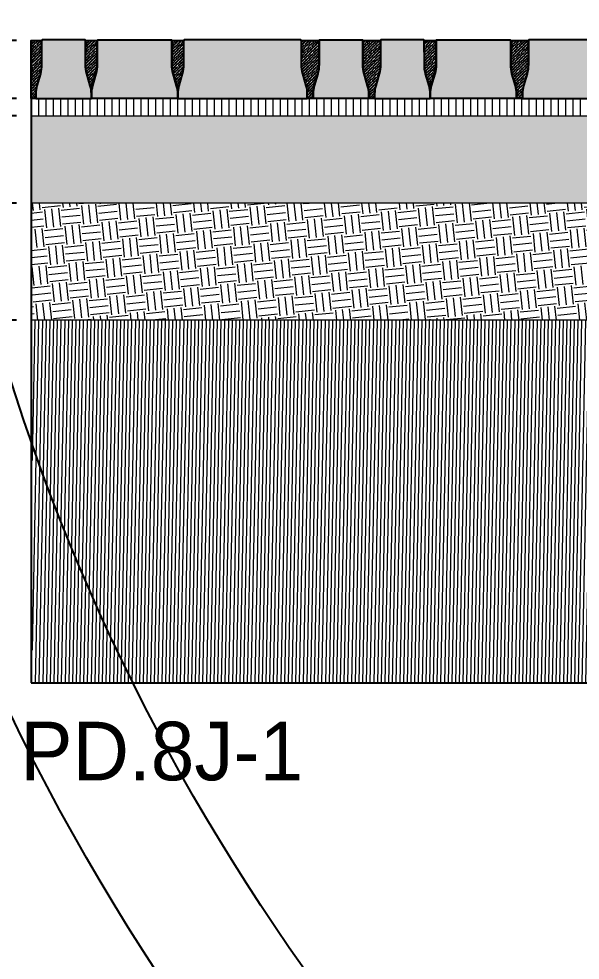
# Model space of a CAD drawing. Header units: metres. Extents: x -325 to 301, y -147 to 149.
# Drawn here: x 92.944 to 93.902, y 28.906 to 30.514 of the extents above; entities that cross this region are included whole.
import ezdxf

# ---------------------------------------------------------------- set-up
doc = ezdxf.new("R2010")
doc.units = ezdxf.units.M
doc.layers.get('Defpoints').update_dxf_attribs({"lineweight": 13})
for name, color, linetype, plot in [('-aux', 50, 'Continuous', False), ('-AUX-QAD', 5, 'Continuous', False), ('02-L-AUX', 2, 'Continuous', False)]:
    doc.layers.add(name, color=color, linetype=linetype, plot=plot)
doc.layers.add('0-TX-1_25', color=7, linetype='Continuous', true_color=0x3f4f7f)
doc.layers.add('EIT_3 TR sorra', color=7, linetype='Continuous', true_color=0xd8ceb0)
for name, color, linetype, lineweight, true_color in [('03-TR-Paviment_05_Open Joint Precast Pavements', 7, 'Continuous', 5, 0xb3b3b3), ('3-TR sorra granitica', 7, 'Continuous', 0, 0xf2dac9), ('3-TR tot_u', 7, 'Continuous', 5, 0x787878)]:
    doc.layers.add(name, color=color, linetype=linetype, lineweight=lineweight, true_color=true_color)
for name, color, linetype, lineweight in [('1-CM', 7, 'Continuous', 0), ('3-TR Seleccionat', 44, 'Continuous', 0), ('3-TR Tot-u', 37, 'Continuous', 0)]:
    doc.layers.add(name, color=color, linetype=linetype, lineweight=lineweight)
doc.layers.add('1-L- kodolé', color=7, linetype='Continuous')
doc.layers.add('1-SECCIÓ', color=1, linetype='Continuous')
doc.styles.get("Standard").update_dxf_attribs({"font": 'arial.ttf'})
doc.styles.add('x-llegenda materials$0$ENGRAVERS', font='TT0586M.TTF')
doc.dimstyles.new('ISO-25', dxfattribs={"dimtxt": 0.1, "dimasz": 0.1, "dimexe": 0.1, "dimexo": 0.1, "dimgap": 0.1, "dimtad": 1, "dimdec": 0, "dimlfac": 100, "dimzin": 9, "dimtxsty": 'Standard', "dimblk": 'OBLIQUE', "dimcen": 0.1, "dimadec": 0, "dimazin": 0, "dimtfac": 1, "dimtdec": 0, "dimtmove": 0, "dimatfit": 3, "dimldrblk": 'OBLIQUE', "dimfxl": 1, "dimarcsym": 0})
pattern_1 = [(44.44704254352422, (64.88040126517986, -39.8464699329804), (0.001874050511207277, 0.006619192748027979), [0.008532812500000066, -0.001706562500000014, 0, -0.001706562500000014])]
pattern_2 = [(44.44704254352422, (64.3017472128504, -39.84661633825581), (0.001874050511207277, 0.006619192748027979), [0.008532812500000065, -0.001706562500000014, 0, -0.001706562500000014])]

# ---------------------------------------------------------------- blocks, each defined once
blk = doc.blocks.new('_Oblique')
at = {"color": 0, "lineweight": -2}
blk.add_line((-0.499999999995058, -0.4999999998130015), (0.500000000028669, 0.500000000163238), dxfattribs=at)
blk = doc.blocks.new('*D1507')
at = {"layer": '0-TX-1_25', "color": 0, "lineweight": -2, "transparency": 16777216}
for p, q in [((125.070910250361, 30.37956520640337), (124.9762901443603, 30.37956520640337)), ((125.0012901443603, 30.37956520640337), (125.0012901443603, 30.22880486568642)), ((124.9012901443603, 30.22880486568642), (125.0262901443603, 30.22880486568642))]:
    blk.add_line(p, q, dxfattribs=at)
at = {"layer": 'Defpoints', "color": 0, "transparency": 16777216}
for p in [(125.095910250361, 30.37956520640337), (22.7212616783194, 30.2288048656864), (125.0012901443603, 30.22880486568642)]:
    blk.add_point(p, dxfattribs=at)
at = {"layer": '0-TX-1_25', "color": 0, "lineweight": -2, "transparency": 16777216, "xscale": 0.025, "yscale": 0.025, "zscale": 0.025}
for p, rotation in [((125.0012901443603, 30.37956520640337), 90), ((125.0012901443603, 30.22880486568642), 270)]:
    blk.add_blockref('_Oblique', p, dxfattribs=dict(at, rotation=rotation))
at = {"layer": '0-TX-1_25', "color": 0, "transparency": 16777216, "insert": (124.95842008979, 30.30418503604485), "char_height": 0.035, "attachment_point": 5, "rotation": 90}
blk.add_mtext('15', dxfattribs=at)
blk = doc.blocks.new('*D1509')
at = {"layer": '0-TX-1_25', "color": 0, "lineweight": -2, "transparency": 16777216}
for p, q in [((92.93935196250595, 30.47665889888068), (92.84062380336951, 30.47665889888068)), ((92.86562380336952, 30.47665889888068), (92.86562380336952, 30.37749440622152)), ((92.93935196250595, 30.37749440622152), (92.84062380336951, 30.37749440622152))]:
    blk.add_line(p, q, dxfattribs=at)
at = {"layer": 'Defpoints', "color": 0, "transparency": 16777216}
for p in [(92.96435196250596, 30.47665889888068), (92.86562380336952, 30.37749440622152), (92.96435196250596, 30.37749440622152)]:
    blk.add_point(p, dxfattribs=at)
at = {"layer": '0-TX-1_25', "color": 0, "lineweight": -2, "transparency": 16777216, "xscale": 0.025, "yscale": 0.025, "zscale": 0.025}
for p, rotation in [((92.86562380336952, 30.47665889888068), 90), ((92.86562380336952, 30.37749440622152), 270)]:
    blk.add_blockref('_Oblique', p, dxfattribs=dict(at, rotation=rotation))
at = {"layer": '0-TX-1_25', "color": 0, "transparency": 16777216, "insert": (92.82275374879924, 30.42707665255106), "char_height": 0.035, "attachment_point": 5, "rotation": 90}
blk.add_mtext('10', dxfattribs=at)
blk = doc.blocks.new('*D1510')
at = {"layer": '0-TX-1_25', "color": 0, "lineweight": -2, "transparency": 16777216}
for p, q in [((92.86562380336919, 30.37749440622152), (92.86562380336919, 30.40249440622152)), ((92.93935196250595, 30.37749440622152), (92.84062380336918, 30.37749440622152)), ((92.86562380336919, 30.37749440622152), (92.86562380336919, 30.34779421715133)), ((92.93935196250595, 30.34779421715133), (92.84062380336918, 30.34779421715133)), ((92.86562380336919, 30.34779421715133), (92.86562380336919, 30.32279421715133))]:
    blk.add_line(p, q, dxfattribs=at)
at = {"layer": 'Defpoints', "color": 0, "transparency": 16777216}
for p in [(92.96435196250596, 30.37749440622152), (92.86562380336919, 30.34779421715133), (92.96435196250596, 30.34779421715133)]:
    blk.add_point(p, dxfattribs=at)
at = {"layer": '0-TX-1_25', "color": 0, "lineweight": -2, "transparency": 16777216, "xscale": 0.025, "yscale": 0.025, "zscale": 0.025}
for p, rotation in [((92.86562380336919, 30.37749440622152), 270), ((92.86562380336919, 30.34779421715133), 90)]:
    blk.add_blockref('_Oblique', p, dxfattribs=dict(at, rotation=rotation))
at = {"layer": '0-TX-1_25', "color": 0, "transparency": 16777216, "insert": (92.82274181155472, 30.36264431168639), "char_height": 0.035, "attachment_point": 5, "rotation": 90}
blk.add_mtext('3', dxfattribs=at)
blk = doc.blocks.new('*D1511')
at = {"layer": '0-TX-1_25', "color": 0, "lineweight": -2, "transparency": 16777216}
for p, q in [((92.93935196250595, 30.34779421715133), (92.84062380336962, 30.34779421715133)), ((92.86562380336963, 30.34779421715133), (92.86562380336963, 30.19900422742827)), ((92.93935196250595, 30.19900422742827), (92.84062380336962, 30.19900422742827))]:
    blk.add_line(p, q, dxfattribs=at)
at = {"layer": 'Defpoints', "color": 0, "transparency": 16777216}
for p in [(92.96435196250596, 30.34779421715133), (92.86562380336963, 30.19900422742827), (92.96435196250596, 30.19900422742827)]:
    blk.add_point(p, dxfattribs=at)
at = {"layer": '0-TX-1_25', "color": 0, "lineweight": -2, "transparency": 16777216, "xscale": 0.025, "yscale": 0.025, "zscale": 0.025}
for p, rotation in [((92.86562380336963, 30.34779421715133), 90), ((92.86562380336963, 30.19900422742827), 270)]:
    blk.add_blockref('_Oblique', p, dxfattribs=dict(at, rotation=rotation))
at = {"layer": '0-TX-1_25', "color": 0, "transparency": 16777216, "insert": (92.82275374879936, 30.27339922228976), "char_height": 0.035, "attachment_point": 5, "rotation": 90}
blk.add_mtext('15', dxfattribs=at)
blk = doc.blocks.new('*D1512')
at = {"layer": '0-TX-1_25', "color": 0, "lineweight": -2, "transparency": 16777216}
for p, q in [((92.93935196250595, 30.19900422742827), (92.84062380336957, 30.19900422742827)), ((92.86562380336957, 30.19900422742827), (92.86562380336957, 29.99900422742826)), ((92.93935196250595, 29.99900422742826), (92.84062380336957, 29.99900422742826))]:
    blk.add_line(p, q, dxfattribs=at)
at = {"layer": 'Defpoints', "color": 0, "transparency": 16777216}
for p in [(92.96435196250596, 30.19900422742827), (92.86562380336957, 29.99900422742826), (92.96435196250596, 29.99900422742826)]:
    blk.add_point(p, dxfattribs=at)
at = {"layer": '0-TX-1_25', "color": 0, "lineweight": -2, "transparency": 16777216, "xscale": 0.025, "yscale": 0.025, "zscale": 0.025}
for p, rotation in [((92.86562380336957, 30.19900422742827), 90), ((92.86562380336957, 29.99900422742826), 270)]:
    blk.add_blockref('_Oblique', p, dxfattribs=dict(at, rotation=rotation))
at = {"layer": '0-TX-1_25', "color": 0, "transparency": 16777216, "insert": (92.8227537487993, 30.09900422742823), "char_height": 0.035, "attachment_point": 5, "rotation": 90}
blk.add_mtext('20', dxfattribs=at)
blk = doc.blocks.new('*D3036')
at = {"layer": '0-TX-1_25', "color": 0, "lineweight": -2, "transparency": 16777216}
blk.add_arc((93.686982572089, 29.37997139703028), 2.725497804655105, 0, 20.09523119190281, dxfattribs=at)
at = {"layer": 'Defpoints', "color": 0, "transparency": 16777216}
for p in [(96.571084192371, 30.43513052640164), (95.52339299991152, 30.05182887062382), (96.39387581814803, 29.6978821354771), (92.96435196250593, 29.37997139703029), (99.96435196250593, 29.37997139703028)]:
    blk.add_point(p, dxfattribs=at)
at = {"layer": '0-TX-1_25', "color": 0, "lineweight": -2, "transparency": 16777216, "xscale": 0.025, "yscale": 0.025, "zscale": 0.025}
for p, rotation in [((96.24655984384441, 30.31640210620899), 110.0952311919028), ((96.4124803767441, 29.37997139703029), 270)]:
    blk.add_blockref('_Oblique', p, dxfattribs=dict(at, rotation=rotation))
at = {"layer": '0-TX-1_25', "color": 0, "transparency": 16777216, "insert": (96.41289225810812, 29.86295896173479), "char_height": 0.035, "attachment_point": 5, "rotation": 280.04761559595136}
blk.add_mtext('20°', dxfattribs=at)

msp = doc.modelspace()

# ---------------------------------------------------------------- hatches: boundary and pattern name
at = {"layer": '03-TR-Paviment_05_Open Joint Precast Pavements'}
h = msp.add_hatch(color=256, dxfattribs=at)
h.dxf.hatch_style = 1
edge = h.paths.add_edge_path()
edge.add_line((93.06743219200277, 30.3775244640685), (93.06743011832893, 30.3857202440238))
edge.add_arc((93.01901256015005, 30.38570799370626), 0.04841755972863385, 0.0144966310675698, 16.01351575745845)
edge.add_line((93.06555135625906, 30.39906466046107), (93.05959946947917, 30.41980288936761))
edge.add_arc((93.11452665960059, 30.43556703058701), 0.05714459172152545, 180.0144962131547, 196.0135153394384, ccw=False)
edge.add_line((93.05738206970804, 30.43555257262553), (93.05737166337246, 30.47667784603788))
edge.add_line((93.05737166337246, 30.47667784603788), (93.0565744587247, 30.47667764433134))
edge.add_line((93.0565744587247, 30.47667764433134), (93.0565742446933, 30.47752172011437))
edge.add_line((93.0565742446933, 30.47752172011437), (92.98327645306227, 30.4775031754388))
edge.add_line((92.98327645306227, 30.4775031754388), (92.98327666662837, 30.47665909825868))
edge.add_line((92.98327666662837, 30.47665909825868), (92.98247946151423, 30.47665889934598))
edge.add_line((92.98247946151423, 30.47665889934598), (92.9824898664534, 30.43553362360496))
edge.add_arc((92.92534528318815, 30.43551916536344), 0.057144585094307, -15.984522630674007, 0.014496495605271775, ccw=False)
edge.add_line((92.98028043684886, 30.41978282214544), (92.97433904462595, 30.39904157891167))
edge.add_arc((93.02088458874, 30.3857084648007), 0.04841755475826366, 164.0154770584039, 180.0144961847951)
edge.add_line((92.9724670355314, 30.38569621486153), (92.97246911013609, 30.37750043676911))
edge.add_line((92.97246911013609, 30.37750043676911), (93.06743219200277, 30.3775244640685))
h = msp.add_hatch(color=256, dxfattribs=at)
h.dxf.hatch_style = 1
edge = h.paths.add_edge_path()
edge.add_line((93.06743219200243, 30.37752446546549), (93.06743011832893, 30.3857202440238))
edge.add_arc((93.11584767011405, 30.38573249207307), 0.04841755333429823, 164.0154748223793, 180.0144939487682, ccw=False)
edge.add_line((93.06930212788924, 30.3990656076084), (93.07524351964733, 30.41980684758243))
edge.add_arc((93.0203083572376, 30.43554318864884), 0.0571445929125616, 344.0154818588612, 360.0145009851438)
edge.add_line((93.07745294831997, 30.43555765137002), (93.07744254198462, 30.47668292385108))
edge.add_line((93.07744254198462, 30.47668292385108), (93.07823974942625, 30.47668312602397))
edge.add_line((93.07823974942625, 30.47668312602397), (93.07823953539447, 30.47752720320398))
edge.add_line((93.07823953539447, 30.47752720320398), (93.20406540307992, 30.47755904118374))
edge.add_line((93.20406540307992, 30.47755904118374), (93.2040656152495, 30.47671496214061))
edge.add_line((93.2040656152495, 30.47671496214061), (93.20486282129309, 30.47671516850412))
edge.add_line((93.20486282129309, 30.47671516850412), (93.20487322669784, 30.43558989322885))
edge.add_arc((93.26201781374134, 30.43560435496874), 0.05714458887343205, 180.0145000022739, 196.0135191285593)
edge.add_line((93.20709062740002, 30.41984021090254), (93.21304251371532, 30.39910197780489))
edge.add_arc((93.1665037213863, 30.38574530820312), 0.04841755688068293, 0.014501103321208575, 16.01352022970758, ccw=False)
edge.add_line((93.21492127671628, 30.38575756229921), (93.2149233499241, 30.37756178374076))
edge.add_line((93.2149233499241, 30.37756178374076), (93.06743219200243, 30.37752446546549))
h = msp.add_hatch(color=256, dxfattribs=at)
h.dxf.hatch_style = 1
edge = h.paths.add_edge_path()
edge.add_line((93.43616008214997, 30.37761776138534), (93.43615800940779, 30.38581353994389))
edge.add_arc((93.38774045288581, 30.38580128939401), 0.04841755807179229, 0.01449690649935594, 16.01351603289011)
edge.add_line((93.43427924733807, 30.39915795591547), (93.42832735962658, 30.41989618575312))
edge.add_arc((93.48325455117136, 30.43566032886236), 0.05714459361099092, 180.0144976407728, 196.0135167670539, ccw=False)
edge.add_line((93.4261099593897, 30.43564586947655), (93.42609955398557, 30.47677114242351))
edge.add_line((93.42609955398557, 30.47677114242351), (93.42530234887214, 30.47677094071685))
edge.add_line((93.42530234887214, 30.47677094071685), (93.4253021353064, 30.4776150165))
edge.add_line((93.4253021353064, 30.4776150165), (93.2257306923846, 30.47756452241035))
edge.add_line((93.2257306923846, 30.47756452241035), (93.22573090595071, 30.47672044523022))
edge.add_line((93.22573090595071, 30.47672044523022), (93.22493370037068, 30.47672024724874))
edge.add_line((93.22493370037068, 30.47672024724874), (93.22494410624108, 30.43559497197359))
edge.add_arc((93.16779951681548, 30.43558050948565), 0.05714459125573003, -15.984518374578215, 0.01450075170441778, ccw=False)
edge.add_line((93.22273467756833, 30.41984416865167), (93.21679328534539, 30.39910292541788))
edge.add_arc((93.26333882780257, 30.38576981153934), 0.048417553101446, 164.0154767828927, 180.0144959092791)
edge.add_line((93.21492127625072, 30.38575756183342), (93.2149233499241, 30.37756178374076))
edge.add_line((93.2149233499241, 30.37756178374076), (93.43616008214997, 30.37761776138534))
h = msp.add_hatch(color=256, dxfattribs=at)
h.dxf.hatch_style = 1
edge = h.paths.add_edge_path()
edge.add_line((93.4461600806768, 30.37762028457246), (93.44615800653696, 30.38581606592464))
edge.add_arc((93.49457556116899, 30.38582831775386), 0.04841755618215765, 164.015479294601, 180.0144984209942, ccw=False)
edge.add_line((93.44803001516571, 30.39916143044032), (93.45397140832112, 30.41990266901772))
edge.add_arc((93.39903624992233, 30.43563901458984), 0.05714459029746774, 344.0154764084589, 360.0144955347375)
edge.add_line((93.45618083839099, 30.43565347187433), (93.45617043298685, 30.47677874482127))
edge.add_line((93.45617043298685, 30.47677874482127), (93.45696763903138, 30.47677894745949))
edge.add_line((93.45696763903138, 30.47677894745949), (93.45696742453408, 30.47762302417374))
edge.add_line((93.45696742453408, 30.47762302417374), (93.53026521756208, 30.47764156884966))
edge.add_line((93.53026521756208, 30.47764156884966), (93.53026542926577, 30.47679749073774))
edge.add_line((93.53026542926577, 30.47679749073774), (93.53106263484393, 30.4767976961698))
edge.add_line((93.53106263484393, 30.4767976961698), (93.53107303978312, 30.43567242042877))
edge.add_arc((93.58821762659434, 30.43568688051175), 0.05714458864073634, 180.0144983410416, 196.0135174673256)
edge.add_line((93.53329044001963, 30.4199227381023), (93.53924232773183, 30.39918450547069))
edge.add_arc((93.49270353423658, 30.38582784415262), 0.04841755571648025, 0.014491300308407062, 16.013510426698872, ccw=False)
edge.add_line((93.54112108840445, 30.38584008996442), (93.54112316207782, 30.37764431187175))
edge.add_line((93.54112316207782, 30.37764431187175), (93.4461600806768, 30.37762028457246))
h = msp.add_hatch(color=256, dxfattribs=at)
h.dxf.hatch_style = 1
edge = h.paths.add_edge_path()
edge.add_line((93.64608624433222, 30.37767086934392), (93.64608417065838, 30.38586664929922))
edge.add_arc((93.59766661247949, 30.38585439898167), 0.04841755972864806, 0.01449663106756555, 16.01351575745381)
edge.add_line((93.64420540858852, 30.39921106573648), (93.63825352180862, 30.41994929464302))
edge.add_arc((93.69318071193004, 30.43571343586243), 0.05714459172152545, 180.0144962131547, 196.0135153394384, ccw=False)
edge.add_line((93.6360361220375, 30.43569897790094), (93.63602571570192, 30.47682425131329))
edge.add_line((93.63602571570192, 30.47682425131329), (93.63522851105415, 30.47682404960675))
edge.add_line((93.63522851105415, 30.47682404960675), (93.63522829702275, 30.47766812538978))
edge.add_line((93.63522829702275, 30.47766812538978), (93.56193050539173, 30.47764958071421))
edge.add_line((93.56193050539173, 30.47764958071421), (93.56193071895783, 30.4768055035341))
edge.add_line((93.56193071895783, 30.4768055035341), (93.56113351384369, 30.47680530462139))
edge.add_line((93.56113351384369, 30.47680530462139), (93.56114391878286, 30.43568002888037))
edge.add_arc((93.50399933551762, 30.43566557063886), 0.05714458509429279, -15.984522630677873, 0.014496495605271775, ccw=False)
edge.add_line((93.55893448917831, 30.41992922742085), (93.5529930969554, 30.39918798418708))
edge.add_arc((93.59953864106947, 30.38585487007611), 0.04841755475827732, 164.0154770584085, 180.0144961847951)
edge.add_line((93.55112108786085, 30.38584262013694), (93.55112316246554, 30.37764684204453))
edge.add_line((93.55112316246554, 30.37764684204453), (93.64608624433222, 30.37767086934392))
h = msp.add_hatch(color=256, dxfattribs=at)
h.dxf.hatch_style = 1
edge = h.paths.add_edge_path()
edge.add_line((93.64608624433188, 30.3776708707409), (93.64608417065838, 30.38586664929922))
edge.add_arc((93.6945017224435, 30.38587889734848), 0.04841755333429823, 164.0154748223793, 180.0144939487682, ccw=False)
edge.add_line((93.6479561802187, 30.39921201288381), (93.65389757197678, 30.41995325285784))
edge.add_arc((93.59896240956705, 30.43568959392425), 0.0571445929125616, 344.0154818588612, 360.0145009851438)
edge.add_line((93.65610700064943, 30.43570405664543), (93.65609659431408, 30.47682932912649))
edge.add_line((93.65609659431408, 30.47682932912649), (93.6568938017557, 30.47682953129939))
edge.add_line((93.6568938017557, 30.47682953129939), (93.65689358772393, 30.47767360847939))
edge.add_line((93.65689358772393, 30.47767360847939), (93.78271945540938, 30.47770544645915))
edge.add_line((93.78271945540938, 30.47770544645915), (93.78271966757896, 30.47686136741602))
edge.add_line((93.78271966757896, 30.47686136741602), (93.78351687362255, 30.47686157377953))
edge.add_line((93.78351687362255, 30.47686157377953), (93.7835272790273, 30.43573629850427))
edge.add_arc((93.8406718660708, 30.43575076024415), 0.05714458887344626, 180.0145000022739, 196.0135191285553)
edge.add_line((93.78574467972948, 30.41998661617795), (93.79169656604478, 30.39924838308031))
edge.add_arc((93.74515777371577, 30.38589171347854), 0.04841755688066927, 0.014501103321208575, 16.013520229712185, ccw=False)
edge.add_line((93.79357532904574, 30.38590396757462), (93.79357740225356, 30.37770818901618))
edge.add_line((93.79357740225356, 30.37770818901618), (93.64608624433188, 30.3776708707409))
h = msp.add_hatch(color=256, dxfattribs=at)
h.dxf.hatch_style = 1
edge = h.paths.add_edge_path()
edge.add_line((94.02488501316907, 30.37776671616395), (94.02488294042689, 30.38596249472249))
edge.add_arc((93.97646538390491, 30.38595024417261), 0.04841755807179229, 0.01449690649935594, 16.01351603289011)
edge.add_line((94.02300417835717, 30.39930691069408), (94.01705229064568, 30.42004514053173))
edge.add_arc((94.07197948219046, 30.43580928364097), 0.05714459361099092, 180.0144976407728, 196.0135167670539, ccw=False)
edge.add_line((94.0148348904088, 30.43579482425515), (94.01482448500467, 30.47692009720211))
edge.add_line((94.01482448500467, 30.47692009720211), (94.01402727989124, 30.47691989549546))
edge.add_line((94.01402727989124, 30.47691989549546), (94.0140270663255, 30.47776397127861))
edge.add_line((94.0140270663255, 30.47776397127861), (93.8144556234037, 30.47771347718896))
edge.add_line((93.8144556234037, 30.47771347718896), (93.81445583696981, 30.47686940000882))
edge.add_line((93.81445583696981, 30.47686940000882), (93.81365863138979, 30.47686920202734))
edge.add_line((93.81365863138979, 30.47686920202734), (93.81366903726018, 30.4357439267522))
edge.add_arc((93.75652444783458, 30.43572946426426), 0.05714459125573003, -15.984518374578215, 0.01450075170441778, ccw=False)
edge.add_line((93.81145960858743, 30.41999312343027), (93.80551821636449, 30.39925188019649))
edge.add_arc((93.85206375882167, 30.38591876631795), 0.048417553101446, 164.0154767828927, 180.0144959092791)
edge.add_line((93.80364620726982, 30.38590651661202), (93.80364828094321, 30.37771073851937))
edge.add_line((93.80364828094321, 30.37771073851937), (94.02488501316907, 30.37776671616395))
at = {"layer": '3-TR Seleccionat'}
h = msp.add_hatch(dxfattribs=at)
h.set_pattern_fill('ANSI31', color=256, scale=0.002, angle=223.8682194563586, style=0)
h.set_pattern_definition([(268.8682194563586, (428230.5282799131, -659391.7359692957), (-0.006348761178338337, 0.0001254252782496586), [])])
h.paths.add_polyline_path([(96.65336579299843, 30.43513052640164), (96.571084192371, 30.43513052640164), (95.5233929999115, 30.05182887062383), (95.52339299991151, 29.49810516261811), (95.02339299991151, 29.49810516261811), (95.02339299991151, 30.2981051626181), (94.40663267981645, 30.2981051626181), (94.35578300736235, 29.99900422742824), (92.96689562414676, 29.99900422742826), (92.96689562414676, 29.37997139703029), (99.96435196250593, 29.37997139703029), (99.96435196250593, 30.44766734267815), (97.15336579299843, 30.44766734267815), (97.15336579299841, 29.94835322322333), (96.65336579299843, 29.94835322322333)])
at = {"layer": '3-TR sorra granitica'}
h = msp.add_hatch(dxfattribs=at)
h.set_pattern_fill('LINE', color=256, scale=0.09999999999999998, angle=54.36802460532453, style=0)
h.set_pattern_definition([(90.01449684407234, (119.3874954726369, 238.5398391274043), (-0.0124999995998879, -3.162720719002675e-06), [])])
h.paths.add_polyline_path([(95.31839200184294, 30.37783288408459), (95.31781452909647, 30.34860244022584), (95.3202989818271, 30.34860327391732), (95.32027882044419, 30.37783278959331)])
h.paths.add_polyline_path([(94.41510016101297, 30.34791141352071), (94.42019127038516, 30.37785763541131), (92.96718928777565, 30.37789765978228), (92.96660196051782, 30.34816840148975)])
at = {"layer": '3-TR Tot-u'}
h = msp.add_hatch(dxfattribs=at)
h.set_pattern_fill('EARTH', color=256, scale=0.005, angle=-84.07414778341365)
h.set_pattern_definition([(275.9258522165863, (31.5006459925266, -49.38786390480799), (0.03485825126725671, -0.02830242601949161), [0.03175, -0.03175]), (275.9258522165863, (31.51248861951787, -49.38663468757404), (0.03485825126725671, -0.02830242601949161), [0.03175, -0.03175]), (275.9258522165863, (31.52433124650913, -49.38540547034008), (0.03485825126725671, -0.02830242601949161), [0.03175, -0.03175]), (5.925852216586344, (31.52868852791754, -49.38894327359252), (0.02830242601949161, 0.03485825126725671), [0.03174999999999996, -0.03174999999999996]), (5.925852216586344, (31.52991774515149, -49.40078590058378), (0.02830242601949161, 0.03485825126725671), [0.03174999999999996, -0.03174999999999996]), (5.925852216586344, (31.53114696238545, -49.41262852757504), (0.02830242601949161, 0.03485825126725671), [0.03174999999999996, -0.03174999999999996])])
h.paths.add_polyline_path([(94.35584191452142, 29.99935072300045), (94.38984248046012, 30.19934416599511), (92.96435196250593, 30.19900422742826), (92.96435196250593, 29.99900422742826)])
at = {"layer": '3-TR tot_u'}
h = msp.add_hatch(dxfattribs=at)
h.set_pattern_fill('AR-CONC', color=256, scale=0.0002499999999999997, angle=92.9928143935928)
h.set_pattern_definition([(142.9928143935928, (31.5006459925266, -49.38786390480799), (0.00160133854976033, 0.04569209416202706), [0.004762499999999995, -0.05238749999999995]), (87.99281439359284, (31.5006459925266, -49.38786390480799), (-0.04723904418761809, -0.01129264178091974), [0.003809999999999996, -0.04191014604249996]), (193.4442590935928, (31.50077943713624, -49.38405624251265), (-0.04563770368725484, 0.03439945236275431), [0.004047502199999991, -0.04452256114999991]), (139.1770143935928, (31.48796331417746, -49.38852698089122), (0.00695793884922797, 0.0682260934048176), [0.007143749999999992, -0.07858124999999991]), (189.6283720035927, (31.4885431358543, -49.38284147847593), (-0.06487092434638955, 0.05604051034146583), [0.006071255784999993, -0.06678390203999993]), (84.17696556359282, (31.48796331417746, -49.38852698089122), (-0.06487092434352237, 0.05604051034498883), [0.005714991767499994, -0.06286493297999993]), (113.9928143935928, (31.49080244572313, -49.38201987269584), (0.02355245547627941, 0.03918673552424966), [0.004762499999999994, -0.05238749999999994]), (58.99281439359278, (31.49080244572313, -49.38201987269584), (-0.04679086962607495, 0.01302528763197387), [0.003809999999999996, -0.04190999999999995]), (164.4442593935928, (31.49276515035898, -49.37875431140292), (-0.02323841438272714, 0.05221202305941412), [0.004047502199999996, -0.04452248439999995]), (130.4928143935928, (31.5006459925266, -49.38786390480799), (-0.02115024290892982, -0.0003325720948346777), [0, -0.04140199999999996, 0, -0.04254499999999996, 0, -0.04206874999999995]), (100.4928143935928, (31.5006459925266, -49.38786390480799), (-0.02588315998721204, 0.01537450676871891), [0, -0.02425699999999997, 0, -0.04044949999999996, 0, -0.01603374999999999]), (60.4928143935928, (31.5013853223594, -49.40200509116729), (-0.0003395878614522781, 0.03392619092123889), [0, -0.01587499999999998, 0, -0.04952999999999995, 0, -0.06572249999999992]), (50.49281439359279, (31.50171686040101, -49.40834643034186), (-0.008281435526141462, 0.03664990282591291), [0, -0.02063749999999996, 0, -0.03289299999999992, 0, -0.04667249999999991])])
h.paths.add_polyline_path([(95.32344725426613, 30.19900422742825), (95.32337995254746, 30.3475521223119), (95.3177936831321, 30.34754726178634), (95.31969088110975, 30.34754692817179), (95.32042446623969, 30.19900422742826)])
h.paths.add_polyline_path([(94.3897846880471, 30.19900422742826), (94.41511758420609, 30.34801389782599), (94.04278487370856, 30.34777146689727), (92.96435196250593, 30.34776685892068), (92.96435196250593, 30.19900422742826)])
at = {"layer": 'EIT_3 TR sorra'}
h = msp.add_hatch(dxfattribs=at)
h.set_pattern_fill('ANSI36', color=256, scale=0.00107500000000001, angle=-0.5529574564757708, style=0, double=1)
h.set_pattern_definition(pattern_2)
edge = h.paths.add_edge_path()
edge.add_line((93.06743219428411, 30.37752096881534), (93.06743011967941, 30.38571674690779))
edge.add_arc((93.01901256882437, 30.38570450063103), 0.0484175524037779, 0.01449185153293366, 16.01351097764027)
edge.add_line((93.06555135900702, 30.39906116148274), (93.05959947222604, 30.41979939458024))
edge.add_arc((93.11452666069083, 30.43556353556632), 0.05714459006481104, 180.0144964465657, 196.0135155727849, ccw=False)
edge.add_line((93.05738207245506, 30.43554907737246), (93.05737166663187, 30.47667784697002))
edge.add_line((93.05737166663187, 30.47667784697002), (93.07744254571004, 30.47668292338635))
edge.add_line((93.07744254571004, 30.47668292338635), (93.07745294967023, 30.4355541551853))
edge.add_arc((93.02030835835473, 30.43553969412083), 0.05714459314527129, -15.984519802319426, 0.01449932399299314, ccw=False)
edge.add_line((93.07524352053193, 30.41980335139759), (93.06930212784323, 30.39906210862937))
edge.add_arc((93.11584766224917, 30.38572899756968), 0.0484175445852467, 164.0154773659656, 180.0144964921807)
edge.add_line((93.06743011921364, 30.38571674737333), (93.06743219381855, 30.37752096834956))
h = msp.add_hatch(dxfattribs=at)
h.set_pattern_fill('ANSI36', color=256, scale=0.00107500000000001, angle=-0.5529574564757708, style=0, double=1)
h.set_pattern_definition([(44.44704254352422, (64.44923838113867, -39.84661888775901), (0.001874050511207277, 0.006619192748027979), [0.008532812500000065, -0.001706562500000014, 0, -0.001706562500000014])])
edge = h.paths.add_edge_path()
edge.add_line((93.21492336257238, 30.37751841931215), (93.21492128796768, 30.3857141974046))
edge.add_arc((93.16650373711265, 30.38570195112784), 0.04841755240376368, 0.01449185153293792, 16.01351097764491)
edge.add_line((93.21304252729529, 30.39905861197955), (93.20709064051431, 30.41979684507705))
edge.add_arc((93.2620178289791, 30.43556098606313), 0.05714459006481104, 180.0144964465657, 196.0135155727849, ccw=False)
edge.add_line((93.20487324074332, 30.43554652786927), (93.20486283492014, 30.47667529746683))
edge.add_line((93.20486283492014, 30.47667529746683), (93.22493371399831, 30.47668037388316))
edge.add_line((93.22493371399831, 30.47668037388316), (93.2249441179585, 30.43555160568211))
edge.add_arc((93.167799526643, 30.43553714461764), 0.05714459314527129, -15.984519802319426, 0.01449932399299314, ccw=False)
edge.add_line((93.2227346888202, 30.4198008018944), (93.2167932961315, 30.39905955912618))
edge.add_arc((93.26333883053744, 30.38572644806649), 0.0484175445852467, 164.0154773659656, 180.0144964921807)
edge.add_line((93.21492128750191, 30.38571419787014), (93.21492336210682, 30.37751841884637))
h = msp.add_hatch(dxfattribs=at)
h.set_pattern_fill('ANSI36', color=256, scale=0.00107500000000001, angle=-0.5529574564757708, style=0, double=1)
h.set_pattern_definition([(44.44704254352422, (64.29167633416075, -39.84661888775901), (0.001874050511207277, 0.006619192748027979), [0.008532812500000066, -0.001706562500000014, 0, -0.001706562500000014])])
edge = h.paths.add_edge_path()
edge.add_line((93.44616008342274, 30.37761679351062), (93.43616008582899, 30.37761426333858))
edge.add_line((93.43616008582899, 30.37761426333858), (93.43615801075866, 30.38581004143086))
edge.add_arc((93.38774045801425, 30.3857977937296), 0.04841755429349971, 0.01449353667030498, 16.01351266278281)
edge.add_line((93.43427924962046, 30.39915445647138), (93.4283273623736, 30.41989269050008))
edge.add_arc((93.48325454775822, 30.43565682936293), 0.05714458651844765, 180.0144952522729, 196.0135143784944, ccw=False)
edge.add_line((93.42610996306851, 30.43564237236111), (93.42609955677942, 30.47677114288988))
edge.add_line((93.42609955677942, 30.47677114288988), (93.4561704348481, 30.47677875040992))
edge.add_line((93.4561704348481, 30.47677875040992), (93.45618083974009, 30.43564998034647))
edge.add_arc((93.39903625008134, 30.43563551951529), 0.05714459148845402, -15.984520035806725, 0.014499090503704792, ccw=False)
edge.add_line((93.45397141060165, 30.41989917702444), (93.44803001884402, 30.39915793518776))
edge.add_arc((93.49457555467444, 30.3858248222389), 0.04841754647488777, 164.0154756810191, 180.0144948072317)
edge.add_line((93.44615800974891, 30.38581257346593), (93.44616008342274, 30.37761679351062))
edge.add_line((93.44616008342274, 30.37761679351062), (93.43616008582899, 30.37761426333858))
h = msp.add_hatch(dxfattribs=at)
h.set_pattern_fill('ANSI36', color=256, scale=0.00107500000000001, angle=-0.5529574564757708, style=0, double=1)
h.set_pattern_definition(pattern_1)
edge = h.paths.add_edge_path()
edge.add_line((93.55112316428229, 30.37764334260028), (93.54112316668876, 30.37764081149692))
edge.add_line((93.54112316668876, 30.37764081149692), (93.54112109161818, 30.38583659052055))
edge.add_arc((93.49270353721711, 30.3858243430518), 0.04841755595009965, 0.01449326103268079, 16.01351238714889)
edge.add_line((93.5392423304799, 30.39918100602669), (93.53329044416482, 30.41991923819302))
edge.add_arc((93.58821763262956, 30.43568337917914), 0.0571445900647828, 180.0144964466263, 196.0135155728412, ccw=False)
edge.add_line((93.53107304439382, 30.43566892098522), (93.53106263763777, 30.47679769663615))
edge.add_line((93.53106263763777, 30.47679769663615), (93.56113351524078, 30.47680530415607))
edge.add_line((93.56113351524078, 30.47680530415607), (93.56114392106554, 30.43567652850493))
edge.add_arc((93.50399932951677, 30.43566206909723), 0.05714459337810902, -15.984521463530314, 0.014497662778126141, ccw=False)
edge.add_line((93.55893449146156, 30.4199257247171), (93.55299309923804, 30.39918448381165))
edge.add_arc((93.59953863838217, 30.38585137039788), 0.04841754978850749, 164.0154762319839, 180.0144953581965)
edge.add_line((93.55112109014314, 30.38583912115848), (93.55112316428229, 30.37764334260028))
edge.add_line((93.55112316428229, 30.37764334260028), (93.54112316668876, 30.37764081149692))
h = msp.add_hatch(dxfattribs=at)
h.set_pattern_fill('ANSI36', color=256, scale=0.00107500000000001, angle=-0.5529574564757708, style=0, double=1)
h.set_pattern_definition(pattern_1)
edge = h.paths.add_edge_path()
edge.add_line((93.64608624661356, 30.37766737409075), (93.64608417200887, 30.38586315218321))
edge.add_arc((93.59766662115383, 30.38585090590644), 0.04841755240376368, 0.01449185153293792, 16.01351097764491)
edge.add_line((93.64420541133647, 30.39920756675815), (93.6382535245555, 30.41994579985565))
edge.add_arc((93.69318071302028, 30.43570994084173), 0.05714459006481104, 180.0144964465657, 196.0135155727849, ccw=False)
edge.add_line((93.63603612478451, 30.43569548264787), (93.63602571896132, 30.47682425224544))
edge.add_line((93.63602571896132, 30.47682425224544), (93.6560965980395, 30.47682932866176))
edge.add_line((93.6560965980395, 30.47682932866176), (93.65610700199969, 30.43570056046072))
edge.add_arc((93.59896241068418, 30.43568609939624), 0.05714459314527129, -15.984519802319426, 0.01449932399299314, ccw=False)
edge.add_line((93.65389757286138, 30.41994975667301), (93.64795618017268, 30.39920851390478))
edge.add_arc((93.69450171457862, 30.38587540284509), 0.0484175445852467, 164.0154773659656, 180.0144964921807)
edge.add_line((93.6460841715431, 30.38586315264874), (93.646086246148, 30.37766737362497))
h = msp.add_hatch(dxfattribs=at)
h.set_pattern_fill('ANSI36', color=256, scale=0.00107500000000001, angle=-0.5529574564757708, style=0, double=1)
h.set_pattern_definition(pattern_1)
edge = h.paths.add_edge_path()
edge.add_line((93.80357740305844, 30.37770722998891), (93.79357740453324, 30.37770470028228))
edge.add_line((93.79357740453324, 30.37770470028228), (93.79357533039435, 30.38590047790916))
edge.add_arc((93.74515777884197, 30.38588822666184), 0.04841755310236197, 0.01449773331161238, 16.01351685942216)
edge.add_line((93.79169656832495, 30.39924489248378), (93.78574468107796, 30.41998312697814))
edge.add_arc((93.84067186669587, 30.43574726418427), 0.05714458628565247, 180.0144935911047, 196.0135127173263, ccw=False)
edge.add_line((93.78352728223854, 30.43573280883929), (93.78351687548508, 30.47686157424566))
edge.add_line((93.78351687548508, 30.47686157424566), (93.81358775262241, 30.47686918176547))
edge.add_line((93.81358775262241, 30.47686918176547), (93.81359815891011, 30.43574041682466))
edge.add_arc((93.75645357044145, 30.43572595954013), 0.05714459029746864, -15.984523591541176, 0.014495534766012952, ccw=False)
edge.add_line((93.81138872884024, 30.41998961396801), (93.80544733754854, 30.39924837120016))
edge.add_arc((93.85199287646019, 30.38591525612945), 0.04841755002128911, 164.0154742712717, 180.0144933974837)
edge.add_line((93.80357532798796, 30.38590300854689), (93.80357740305844, 30.37770722998891))
edge.add_line((93.80357740305844, 30.37770722998891), (93.79357740453324, 30.37770470028228))
h = msp.add_hatch(dxfattribs=at)
h.set_pattern_fill('ANSI36', color=256, scale=0.00107500000000001, angle=-0.5529574564757708, style=0, double=1)
h.set_pattern_definition(pattern_2)
edge = h.paths.add_edge_path()
edge.add_line((92.97246911195283, 30.37749693732487), (92.96435196250593, 30.3774944062215))
edge.add_line((92.96435196250593, 30.3774944062215), (92.96435196250593, 30.38569018524514))
edge.add_line((92.96435196250593, 30.38569018524514), (92.96435196250593, 30.39903460075128))
edge.add_line((92.96435196250593, 30.39903460075128), (92.96435196250593, 30.41897412549974))
edge.add_line((92.96435196250593, 30.41897412549974), (92.96435196250593, 30.43649940735679))
edge.add_line((92.96435196250593, 30.43649940735679), (92.96435196250593, 30.47665889888066))
edge.add_line((92.96435196250593, 30.47665889888066), (92.98247946291133, 30.47665889888066))
edge.add_line((92.98247946291133, 30.47665889888066), (92.98248986873608, 30.43553012322952))
edge.add_arc((92.92534527718733, 30.43551566382181), 0.05714459337809481, -15.984521463534179, 0.014497662778126141, ccw=False)
edge.add_line((92.9802804391321, 30.41977931944169), (92.97433904690858, 30.39903807853624))
edge.add_arc((93.0208845860527, 30.38570496512247), 0.04841754978849383, 164.0154762319793, 180.0144953581965)
edge.add_line((92.97246703781369, 30.38569271588307), (92.97246911195283, 30.37749693732487))
edge.add_line((92.97246911195283, 30.37749693732487), (92.96435196250593, 30.3774944062215))

# ---------------------------------------------------------------- linework, layer by layer
at = {"layer": '-aux'}
for points in [[(93.06743219381855, 30.37752096834956), (93.06743219428411, 30.37752096881534), (93.06743011967941, 30.38571674690779, 0.06992251114754273), (93.06555135900702, 30.39906116148274), (93.05959947222604, 30.41979939458024, -0.06992251114800961), (93.05738207245506, 30.43554907737246), (93.05737166663187, 30.47667784697002), (93.07744254571004, 30.47668292338635), (93.07745294967023, 30.4355541551853, -0.0699225111484148), (93.07524352053193, 30.41980335139759), (93.06930212784323, 30.39906210862937, 0.06992251114798485), (93.06743011921364, 30.38571674737333), (93.06743219381855, 30.37752096834956), (93.06743219428411, 30.37752096881534)], [(93.21492336210682, 30.37751841884637), (93.21492336257238, 30.37751841931215), (93.21492128796768, 30.3857141974046, 0.06992251114754273), (93.21304252729529, 30.39905861197955), (93.20709064051431, 30.41979684507705, -0.06992251114800961), (93.20487324074332, 30.43554652786927), (93.20486283492014, 30.47667529746683), (93.22493371399831, 30.47668037388316), (93.2249441179585, 30.43555160568211, -0.0699225111484148), (93.2227346888202, 30.4198008018944), (93.2167932961315, 30.39905955912618, 0.06992251114798485), (93.21492128750191, 30.38571419787014), (93.21492336210682, 30.37751841884637), (93.21492336257238, 30.37751841931215)], [(93.44616008342274, 30.37761679351062), (93.43616008582899, 30.37761426333858), (93.43615801075866, 30.38581004143086, 0.06992251114754273), (93.43427924962046, 30.39915445647138), (93.4283273623736, 30.41989269050008, -0.06992251114800961), (93.42610996306851, 30.43564237236111), (93.42609955677942, 30.47677114288988), (93.4561704348481, 30.47677875040992), (93.45618083974009, 30.43564998034647, -0.0699225111484148), (93.45397141060165, 30.41989917702444), (93.44803001884402, 30.39915793518776, 0.06992251114798485), (93.44615800974891, 30.38581257346593), (93.44616008342274, 30.37761679351062), (93.43616008582899, 30.37761426333858)], [(93.55112316428229, 30.37764334260028), (93.54112316668876, 30.37764081149692), (93.54112109161818, 30.38583659052055, 0.06992251114754273), (93.5392423304799, 30.39918100602669), (93.53329044416482, 30.41991923819302, -0.06992251114800961), (93.53107304439382, 30.43566892098522), (93.53106263763777, 30.47679769663615), (93.56113351524078, 30.47680530415607), (93.56114392106554, 30.43567652850493, -0.0699225111484148), (93.55893449146156, 30.4199257247171), (93.55299309923804, 30.39918448381165, 0.06992251114798485), (93.55112109014314, 30.38583912115848), (93.55112316428229, 30.37764334260028), (93.54112316668876, 30.37764081149692)], [(93.646086246148, 30.37766737362497), (93.64608624661356, 30.37766737409075), (93.64608417200887, 30.38586315218321, 0.06992251114754273), (93.64420541133647, 30.39920756675815), (93.6382535245555, 30.41994579985565, -0.06992251114800961), (93.63603612478451, 30.43569548264787), (93.63602571896132, 30.47682425224544), (93.6560965980395, 30.47682932866176), (93.65610700199969, 30.43570056046072, -0.0699225111484148), (93.65389757286138, 30.41994975667301), (93.64795618017268, 30.39920851390478, 0.06992251114798485), (93.6460841715431, 30.38586315264874), (93.646086246148, 30.37766737362497), (93.64608624661356, 30.37766737409075)], [(93.80357740305844, 30.37770722998891), (93.79357740453324, 30.37770470028228), (93.79357533039435, 30.38590047790916, 0.06992251114754273), (93.79169656832495, 30.39924489248378), (93.78574468107796, 30.41998312697814, -0.06992251114800961), (93.78352728223854, 30.43573280883929), (93.78351687548508, 30.47686157424566), (93.81358775262241, 30.47686918176547), (93.81359815891011, 30.43574041682466, -0.0699225111484148), (93.81138872884024, 30.41998961396801), (93.80544733754854, 30.39924837120016, 0.06992251114798485), (93.80357532798796, 30.38590300854689), (93.80357740305844, 30.37770722998891), (93.79357740453324, 30.37770470028228)], [(92.97246911195283, 30.37749693732487), (92.96435196250593, 30.3774944062215), (92.96435196250593, 30.38569018524514), (92.96435196250593, 30.39903460075128), (92.96435196250593, 30.41897412549974), (92.96435196250593, 30.43649940735679), (92.96435196250593, 30.47665889888066), (92.98247946291133, 30.47665889888066), (92.98248986873608, 30.43553012322952, -0.0699225111484148), (92.9802804391321, 30.41977931944169), (92.97433904690858, 30.39903807853624, 0.06992251114798485), (92.97246703781369, 30.38569271588307), (92.97246911195283, 30.37749693732487), (92.96435196250593, 30.3774944062215)]]:
    msp.add_lwpolyline(points, format="xyb", dxfattribs=at)
at = {"layer": '-AUX-QAD'}
for radius in [3.835324276149322, 3.624342680115817]:
    msp.add_circle((96.38614627399534, 30.98991569973532), radius, dxfattribs=at)
at = {"layer": '02-L-AUX'}
msp.add_lwpolyline([(92.96435196250593, 29.37997139703029), (99.96435196250593, 29.37997139703029)], dxfattribs=at)
at = {"layer": '1-CM'}
for p, q in [((92.96689562414676, 30.34779421715131), (94.41508023664527, 30.34779421715131)), ((94.38978468804706, 30.19900422742826), (92.96435196250593, 30.19900422742826)), ((94.35578300736235, 29.99900422742824), (92.96435196250593, 29.99900422742824))]:
    msp.add_line(p, q, dxfattribs=at)
msp.add_lwpolyline([(92.96435196250593, 30.34777143034882), (94.41507636269736, 30.34777143034882)], dxfattribs=at)
at = {"layer": '1-L- kodolé'}
for points in [[(93.06743219200277, 30.3775244640685), (93.06743011832893, 30.3857202440238, 0.06992251114875708), (93.06555135625906, 30.39906466046107), (93.05959946947917, 30.41980288936761, -0.0699225111482901), (93.05738206970804, 30.43555257262553), (93.05737166337246, 30.47667784603788), (93.0565744587247, 30.47667764433134), (93.0565742446933, 30.47752172011437), (92.98327645306227, 30.4775031754388), (92.98327666662837, 30.47665909825868), (92.98247946151423, 30.47665889934598), (92.9824898664534, 30.43553362360496, -0.0699225111482901), (92.98028043684886, 30.41978282214544), (92.97433904462595, 30.39904157891167, 0.06992251114875708), (92.9724670355314, 30.38569621486153), (92.97246911013609, 30.37750043676911)], [(93.06743219200243, 30.37752446546549), (93.06743011832893, 30.3857202440238, -0.06992251114875708), (93.06930212788924, 30.3990656076084), (93.07524351964733, 30.41980684758243, 0.0699225111482901), (93.07745294831997, 30.43555765137002), (93.07744254198462, 30.47668292385108), (93.07823974942625, 30.47668312602397), (93.07823953539447, 30.47752720320398), (93.20406540307992, 30.47755904118374), (93.2040656152495, 30.47671496214061), (93.20486282129309, 30.47671516850412), (93.20487322669784, 30.43558989322885, 0.0699225111482901), (93.20709062740002, 30.41984021090254), (93.21304251371532, 30.39910197780489, -0.06992251114875708), (93.21492127671628, 30.38575756229921), (93.2149233499241, 30.37756178374076)], [(93.43616008214997, 30.37761776138534), (93.43615800940779, 30.38581353994389, 0.06992251114875708), (93.43427924733807, 30.39915795591547), (93.42832735962658, 30.41989618575312, -0.0699225111482901), (93.4261099593897, 30.43564586947655), (93.42609955398557, 30.47677114242351), (93.42530234887214, 30.47677094071685), (93.4253021353064, 30.4776150165), (93.2257306923846, 30.47756452241035), (93.22573090595071, 30.47672044523022), (93.22493370037068, 30.47672024724874), (93.22494410624108, 30.43559497197359, -0.0699225111482901), (93.22273467756833, 30.41984416865167), (93.21679328534539, 30.39910292541788, 0.06992251114875708), (93.21492127625072, 30.38575756183342), (93.2149233499241, 30.37756178374076)], [(93.4461600806768, 30.37762028457246), (93.44615800653696, 30.38581606592464, -0.06992251114875708), (93.44803001516571, 30.39916143044032), (93.45397140832112, 30.41990266901772, 0.0699225111482901), (93.45618083839099, 30.43565347187433), (93.45617043298685, 30.47677874482127), (93.45696763903138, 30.47677894745949), (93.45696742453408, 30.47762302417374), (93.53026521756208, 30.47764156884966), (93.53026542926577, 30.47679749073774), (93.53106263484393, 30.4767976961698), (93.53107303978312, 30.43567242042877, 0.0699225111482901), (93.53329044001963, 30.4199227381023), (93.53924232773183, 30.39918450547069, -0.06992251114875708), (93.54112108840445, 30.38584008996442), (93.54112316207782, 30.37764431187175)], [(93.64608624433222, 30.37767086934392), (93.64608417065838, 30.38586664929922, 0.06992251114875708), (93.64420540858852, 30.39921106573648), (93.63825352180862, 30.41994929464302, -0.0699225111482901), (93.6360361220375, 30.43569897790094), (93.63602571570192, 30.47682425131329), (93.63522851105415, 30.47682404960675), (93.63522829702275, 30.47766812538978), (93.56193050539173, 30.47764958071421), (93.56193071895783, 30.4768055035341), (93.56113351384369, 30.47680530462139), (93.56114391878286, 30.43568002888037, -0.0699225111482901), (93.55893448917831, 30.41992922742085), (93.5529930969554, 30.39918798418708, 0.06992251114875708), (93.55112108786085, 30.38584262013694), (93.55112316246554, 30.37764684204453)], [(93.64608624433188, 30.3776708707409), (93.64608417065838, 30.38586664929922, -0.06992251114875708), (93.6479561802187, 30.39921201288381), (93.65389757197678, 30.41995325285784, 0.0699225111482901), (93.65610700064943, 30.43570405664543), (93.65609659431408, 30.47682932912649), (93.6568938017557, 30.47682953129939), (93.65689358772393, 30.47767360847939), (93.78271945540938, 30.47770544645915), (93.78271966757896, 30.47686136741602), (93.78351687362255, 30.47686157377953), (93.7835272790273, 30.43573629850427, 0.0699225111482901), (93.78574467972948, 30.41998661617795), (93.79169656604478, 30.39924838308031, -0.06992251114875708), (93.79357532904574, 30.38590396757462), (93.79357740225356, 30.37770818901618)], [(94.02488501316907, 30.37776671616395), (94.02488294042689, 30.38596249472249, 0.06992251114875708), (94.02300417835717, 30.39930691069408), (94.01705229064568, 30.42004514053173, -0.0699225111482901), (94.0148348904088, 30.43579482425515), (94.01482448500467, 30.47692009720211), (94.01402727989124, 30.47691989549546), (94.0140270663255, 30.47776397127861), (93.8144556234037, 30.47771347718896), (93.81445583696981, 30.47686940000882), (93.81365863138979, 30.47686920202734), (93.81366903726018, 30.4357439267522, -0.0699225111482901), (93.81145960858743, 30.41999312343027), (93.80551821636449, 30.39925188019649, 0.06992251114875708), (93.80364620726982, 30.38590651661202), (93.80364828094321, 30.37771073851937)]]:
    msp.add_lwpolyline(points, format="xyb", close=True, dxfattribs=at)
at = {"layer": '1-SECCIÓ'}
msp.add_lwpolyline([(92.96435196250593, 30.47665889888066), (92.96435196250593, 29.37997139703029)], dxfattribs=at)

# ---------------------------------------------------------------- texts
at = {"layer": '-aux', "insert": (92.94591529016543, 29.31334216988125), "char_height": 0.1, "width": 19.21009939306024, "attachment_point": 1, "style": 'x-llegenda materials$0$ENGRAVERS'}
msp.add_mtext('PD.8J-1', dxfattribs=at)

# ---------------------------------------------------------------- dimensions: what is measured, and where the dimension line sits
at = {"layer": '0-TX-1_25'}
for base, p1, p2, picture, middle in [((92.86562380336952, 30.37749440622152), (92.96435196250593, 30.47665889888066), (92.96435196250593, 30.3774944062215), '*D1509', (92.82275374879924, 30.42707665255106)), ((125.0012901443603, 30.22880486568642), (125.095910250361, 30.37956520640336), (22.72126167831939, 30.22880486568639), '*D1507', (124.95842008979, 30.30418503604485)), ((92.86562380336963, 30.19900422742827), (92.96435196250593, 30.34779421715131), (92.96435196250593, 30.19900422742826), '*D1511', (92.82275374879936, 30.27339922228976)), ((92.86562380336957, 29.99900422742826), (92.96435196250593, 30.19900422742826), (92.96435196250593, 29.99900422742824), '*D1512', (92.8227537487993, 30.09900422742823))]:
    dim = msp.add_linear_dim(base=base, p1=p1, p2=p2, angle=90, dimstyle='ISO-25', override={"dimtxt": 0.035, "dimasz": 0.025, "dimexe": 0.025, "dimexo": 0.025, "dimgap": 0.025, "dimblk1": 'Oblique', "dimblk2": 'Oblique', "dimsah": 1, "dimfxl": 0.1, "dimfxlon": 1, "dimarcsym": 1}, dxfattribs=at)
    dim.commit()
    dim.dimension.update_dxf_attribs({"geometry": picture, "text_midpoint": middle})
dim = msp.add_angular_dim_2l(base=(96.39387581814803, 29.6978821354771), line1=((92.96435196250593, 29.37997139703029), (99.96435196250593, 29.37997139703029)), line2=((95.52339299991151, 30.05182887062382), (96.571084192371, 30.43513052640164)), dimstyle='ISO-25', override={"dimtxt": 0.035, "dimasz": 0.025, "dimexe": 0.025, "dimexo": 0.025, "dimgap": 0.025, "dimblk1": 'Oblique', "dimblk2": 'Oblique', "dimsah": 1, "dimfxl": 0.1, "dimfxlon": 1, "dimarcsym": 1}, dxfattribs=at)
dim.commit()
dim.dimension.update_dxf_attribs({"geometry": '*D3036', "text_midpoint": (96.41289225810813, 29.86295896173479)})
dim = msp.add_linear_dim(base=(92.86562380336919, 30.34779421715133), p1=(92.96435196250593, 30.3774944062215), p2=(92.96435196250593, 30.34779421715131), angle=90, dimstyle='ISO-25', override={"dimtxt": 0.035, "dimasz": 0.025, "dimexe": 0.025, "dimexo": 0.025, "dimgap": 0.025, "dimblk1": 'Oblique', "dimblk2": 'Oblique', "dimsah": 1, "dimfxl": 0.1, "dimfxlon": 1, "dimarcsym": 1}, dxfattribs=at)
dim.commit()
dim.dimension.update_dxf_attribs({"geometry": '*D1510', "text_midpoint": (92.86562380336917, 30.36264431168639), "dimtype": 160})

doc.saveas('drawing.dxf')
